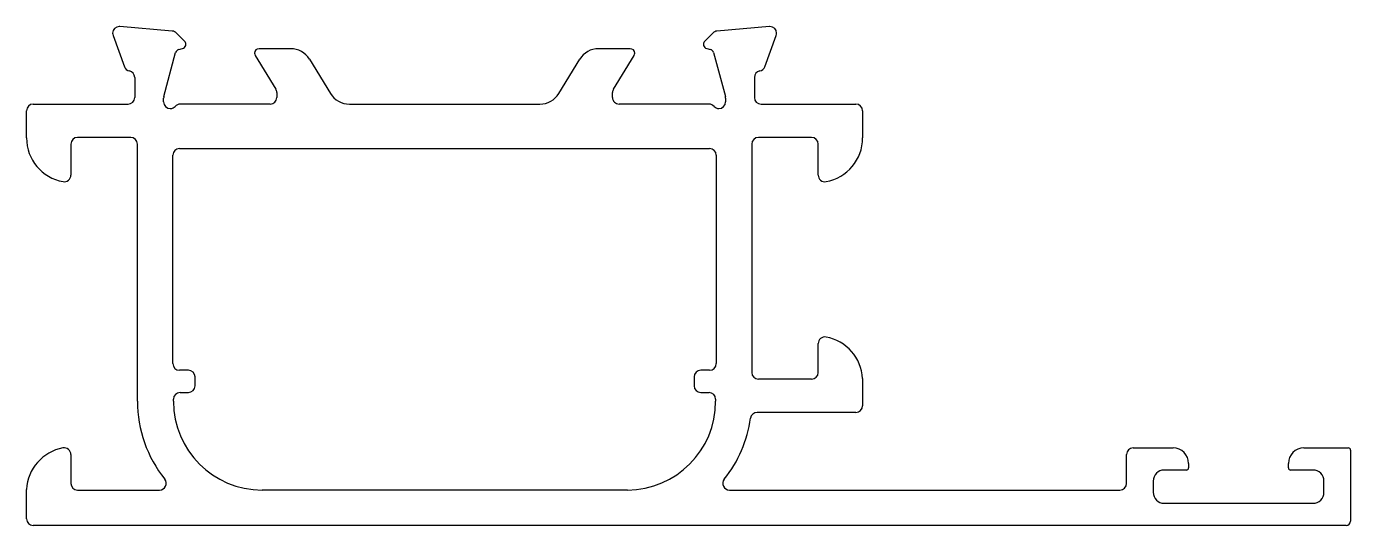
# Model space of a CAD drawing. Extents: x 811 to 870.7, y 472.3 to 494.8.
import ezdxf

# ---------------------------------------------------------------- set-up
doc = ezdxf.new("R2010")
doc.units = 0
doc.layers.get('0').update_dxf_attribs({"linetype": 'CONTINUOUS'})

msp = doc.modelspace()

# ---------------------------------------------------------------- linework, layer by layer
at = {"color": 0}
for p, q in [((814.871, 494.382), (815.385, 492.97)), ((817.545, 494.575), (815.18, 494.782)), ((818.095, 494.124), (817.731, 494.488)), ((841.915, 494.488), (841.551, 494.124)), ((844.467, 494.782), (842.101, 494.575)), ((844.261, 492.97), (844.775, 494.382)), ((817.836, 493.745), (818.005, 493.79)), ((822.879, 493.783), (821.454, 493.783)), ((838.193, 493.783), (836.767, 493.783)), ((841.641, 493.79), (841.81, 493.745)), ((817.164, 491.621), (817.695, 493.603)), ((821.283, 493.479), (822.21, 491.96)), ((823.733, 493.304), (824.674, 491.762)), ((834.973, 491.762), (835.914, 493.304)), ((837.437, 491.96), (838.363, 493.479)), ((841.951, 493.603), (842.483, 491.621)), ((815.85, 492.484), (815.85, 491.583)), ((843.789, 492.482), (843.789, 491.583)), ((817.154, 491.383), (817.154, 491.544)), ((822.254, 491.804), (822.254, 491.583)), ((837.393, 491.583), (837.393, 491.804)), ((842.493, 491.544), (842.493, 491.383)), ((810.97, 489.756), (810.97, 490.983)), ((811.27, 491.283), (815.55, 491.283)), ((821.954, 491.283), (817.901, 491.283)), ((825.527, 491.283), (834.119, 491.283)), ((841.746, 491.283), (837.693, 491.283)), ((844.089, 491.283), (848.37, 491.283)), ((848.67, 490.983), (848.67, 489.756)), ((815.67, 489.783), (813.27, 489.783)), ((846.37, 489.783), (843.97, 489.783)), ((812.97, 489.483), (812.97, 488.083)), ((815.97, 477.886), (815.97, 489.483)), ((817.57, 479.583), (817.57, 488.983)), ((817.87, 489.283), (841.77, 489.283)), ((842.07, 488.983), (842.07, 479.583)), ((843.67, 489.483), (843.67, 479.186)), ((846.67, 488.083), (846.67, 489.483)), ((846.67, 479.186), (846.67, 480.486)), ((818.27, 479.283), (817.87, 479.283)), ((818.57, 478.583), (818.57, 478.983)), ((841.07, 478.983), (841.07, 478.583)), ((841.77, 479.283), (841.37, 479.283)), ((846.37, 478.886), (843.97, 478.886)), ((848.67, 478.913), (848.67, 477.686)), ((817.895, 478.283), (818.27, 478.283)), ((841.37, 478.283), (841.744, 478.283)), ((817.595, 477.886), (817.595, 477.983)), ((842.044, 477.983), (842.044, 477.886)), ((848.37, 477.386), (843.915, 477.386)), ((812.97, 475.486), (812.97, 474.186)), ((860.57, 474.186), (860.57, 475.486)), ((860.87, 475.786), (862.67, 475.786)), ((868.57, 475.786), (870.57, 475.786)), ((870.67, 475.686), (870.67, 472.486)), ((863.27, 474.786), (862.27, 474.786)), ((863.37, 475.086), (863.37, 474.886)), ((867.87, 474.886), (867.87, 475.086)), ((868.97, 474.786), (867.97, 474.786)), ((861.77, 474.286), (861.77, 473.786)), ((869.47, 473.786), (869.47, 474.286)), ((810.97, 472.586), (810.97, 473.913)), ((813.27, 473.886), (816.974, 473.886)), ((838.07, 473.886), (821.595, 473.886)), ((842.665, 473.886), (860.27, 473.886)), ((862.27, 473.286), (868.97, 473.286)), ((870.47, 472.286), (811.27, 472.286))]:
    msp.add_line(p, q, dxfattribs=at)
for centre, radius, start, end in [((815.154, 494.483), 0.3, 90, 180), ((815.135, 494.48), 0.281, 179.33603, 200.28031), ((815.154, 494.483), 0.3, 85, 90), ((817.519, 494.276), 0.3, 45, 85), ((842.127, 494.276), 0.3, 95, 135), ((844.493, 494.483), 0.3, 90, 95), ((844.493, 494.483), 0.3, 0, 90), ((844.511, 494.48), 0.281, 339.71969, 0.66397), ((817.888, 493.551), 0.2, 105, 165), ((817.954, 493.983), 0.2, 285, 345), ((817.954, 493.983), 0.2, 360, 45), ((817.954, 493.983), 0.2, 345, 0), ((821.454, 493.583), 0.2, 90, 180), ((822.879, 492.783), 1, 31.39551, 90), ((836.767, 492.783), 1, 90, 148.60449), ((838.193, 493.583), 0.2, 0, 90), ((841.693, 493.983), 0.2, 135, 180), ((841.693, 493.983), 0.2, 180, 195), ((841.693, 493.983), 0.2, 195, 255), ((841.758, 493.551), 0.2, 15, 75), ((821.454, 493.583), 0.2, 180, 211.39551), ((838.193, 493.583), 0.2, 328.60449, 360), ((815.667, 493.072), 0.3, 200, 258.73896), ((815.55, 492.484), 0.3, 360, 78.73896), ((844.089, 492.482), 0.3, 100.54795, 180), ((843.979, 493.072), 0.3, 280.54795, 340), ((821.954, 491.804), 0.3, 0, 31.39551), ((837.693, 491.804), 0.3, 148.60449, 180), ((815.55, 491.583), 0.3, 270, 0), ((817.454, 491.544), 0.3, 165, 180), ((817.454, 491.383), 0.3, 180, 270), ((821.954, 491.583), 0.3, 270, 0), ((825.527, 492.283), 1, 211.39551, 270), ((834.119, 492.283), 1, 270, 328.60449), ((837.692, 491.583), 0.299, 179.9014, 270.0986), ((842.193, 491.383), 0.3, 270, 0), ((842.193, 491.544), 0.3, 0, 15), ((844.089, 491.583), 0.3, 180, 270), ((811.27, 490.983), 0.3, 90, 180), ((817.454, 491.383), 0.3, 270, 318.18969), ((817.901, 490.983), 0.3, 90, 138.18969), ((841.746, 490.983), 0.3, 41.81031, 90), ((842.193, 491.383), 0.3, 221.81031, 270), ((848.37, 490.983), 0.3, 0, 90), ((812.97, 489.756), 2, 180, 259.83575), ((813.27, 489.483), 0.3, 90, 180), ((815.67, 489.483), 0.3, 360, 90), ((843.97, 489.483), 0.3, 90, 180), ((846.37, 489.483), 0.3, 360, 90), ((846.67, 489.756), 2, 280.16425, 360), ((817.87, 488.983), 0.3, 90, 180), ((841.77, 488.983), 0.3, 0, 90), ((812.67, 488.083), 0.3, 259.83575, 0), ((846.97, 488.083), 0.3, 180, 280.16425), ((846.97, 480.486), 0.3, 79.80096, 180), ((846.668, 478.808), 2.005, 2.98967, 79.80096), ((817.87, 479.583), 0.3, 180, 270), ((841.77, 479.583), 0.3, 270, 0), ((818.27, 478.983), 0.3, 0, 90), ((841.37, 478.983), 0.3, 90, 180), ((843.97, 479.186), 0.3, 180, 270), ((846.37, 479.186), 0.3, 270, 0), ((817.895, 477.983), 0.3, 90, 180), ((818.27, 478.583), 0.3, 270, 0), ((841.37, 478.583), 0.3, 180, 270), ((841.744, 477.983), 0.3, 0, 90), ((821.57, 477.886), 5.6, 180, 218.83786), ((821.595, 477.886), 4, 180, 270), ((838.044, 477.886), 4, 270.36428, 360), ((848.37, 477.686), 0.3, 270, 0), ((838.07, 477.886), 5.6, 321.16214, 352.20708), ((843.915, 477.086), 0.3, 90, 172.20708), ((812.971, 473.808), 2.005, 100.19883, 177.01054), ((812.67, 475.486), 0.3, 360, 100.19883), ((860.87, 475.486), 0.3, 90, 180), ((862.67, 475.086), 0.7, 0, 90), ((868.57, 475.086), 0.7, 90, 180), ((870.57, 475.686), 0.1, 0, 90), ((862.27, 474.286), 0.5, 90, 180), ((863.27, 474.886), 0.1, 270, 0), ((867.97, 474.886), 0.1, 180, 270), ((868.97, 474.286), 0.5, 0, 90), ((813.27, 474.186), 0.3, 180, 270), ((816.974, 474.186), 0.3, 270, 38.83786), ((842.665, 474.186), 0.3, 141.16214, 270), ((860.27, 474.186), 0.3, 270, 0), ((862.27, 473.786), 0.5, 180, 270), ((868.97, 473.786), 0.5, 270, 0), ((811.27, 472.586), 0.3, 180, 270), ((870.47, 472.486), 0.2, 270, 360)]:
    msp.add_arc(centre, radius, start, end, dxfattribs=at)

doc.saveas('drawing.dxf')
